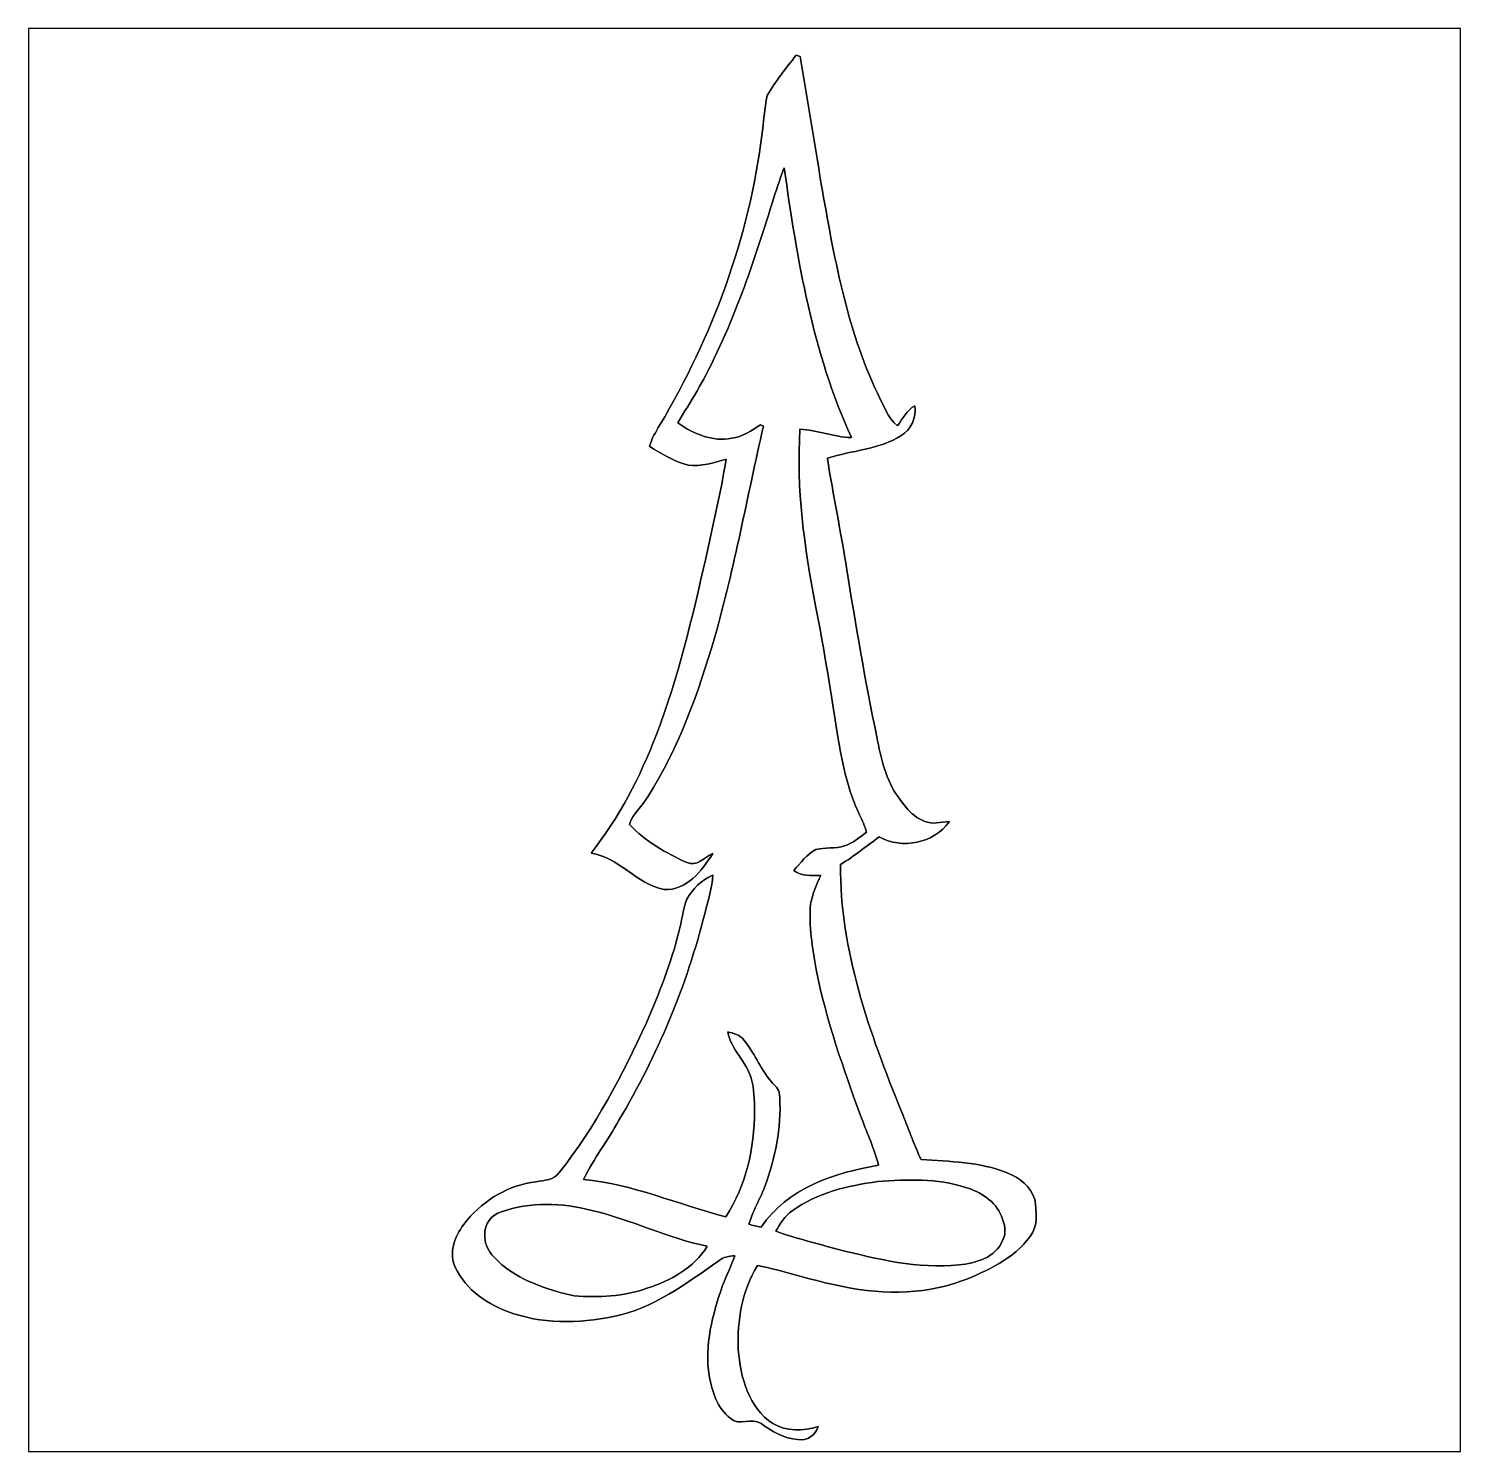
# Model space of a CAD drawing. Header units: centimetres. Extents: x -16.8 to 16.8, y -16.7 to 16.7.
import ezdxf

# ---------------------------------------------------------------- set-up
doc = ezdxf.new("R2010")
doc.units = ezdxf.units.CM
doc.header["$MEASUREMENT"] = 0
doc.layers.add('Layer 1', color=7, linetype='Continuous')

msp = doc.modelspace()

# ---------------------------------------------------------------- linework, layer by layer
at = {"layer": 'Layer 1', "color": 7}
for points, knots in [([(-16.77458, 16.66875), (-16.77458, 16.66875), (16.77458, 16.66875), (16.77458, 16.66875), (16.77458, 16.66875), (16.77458, 16.66875), (16.77458, -16.66875), (16.77458, -16.66875), (16.77458, -16.66875), (16.77458, -16.66875), (-16.77458, -16.66875), (-16.77458, -16.66875), (-16.77458, -16.66875), (-16.77458, -16.66875), (-16.77458, 16.66875), (-16.77458, 16.66875), (-16.77458, 16.66875), (-16.77458, 16.66875), (-16.77458, 16.66875), (-16.77458, 16.66875)], [0, 0, 0, 0, 0.16666667, 0.16666667, 0.16666667, 0.16666667, 0.33333333, 0.33333333, 0.33333333, 0.33333333, 0.5, 0.5, 0.5, 0.5, 0.66666667, 0.66666667, 0.66666667, 0.66666667, 1, 1, 1, 1]), ([(0.53375, 15.10453), (0.45896, 14.79656), (0.45508, 14.47624), (0.40746, 14.16367), (0.40746, 14.16367), (0.10195, 11.76655), (-0.74789, 9.45233), (-1.98508, 7.38117), (-1.98508, 7.38117), (-2.07786, 7.22136), (-2.17382, 7.06155), (-2.2285, 6.8834), (-2.2285, 6.8834), (-1.94275, 6.70525), (-1.65276, 6.5211), (-1.3208, 6.44243), (-1.3208, 6.44243), (-1.01741, 6.40468), (-0.72037, 6.49393), (-0.4318, 6.57789), (-0.4318, 6.57789), (-0.55245, 5.79649), (-0.75071, 5.02991), (-0.90734, 4.25521), (-0.90734, 4.25521), (-1.22626, 2.86173), (-1.54658, 1.46121), (-2.06516, 0.12559), (-2.06516, 0.12559), (-2.4451, -0.86431), (-2.93582, -1.81786), (-3.59481, -2.65254), (-3.59481, -2.65254), (-2.93476, -2.74708), (-2.53189, -3.37608), (-1.88524, -3.50485), (-1.88524, -3.50485), (-1.36066, -3.53201), (-0.98884, -3.06317), (-0.74436, -2.65748), (-0.74436, -2.65748), (-0.9398, -2.74249), (-1.12395, -2.98133), (-1.35255, -2.87126), (-1.35255, -2.87126), (-1.8415, -2.64689), (-2.32375, -2.37278), (-2.69593, -1.97838), (-2.69593, -1.97838), (-2.62326, -1.72791), (-2.39466, -1.55293), (-2.26871, -1.32856), (-2.26871, -1.32856), (-1.53458, -0.17921), (-1.07809, 1.11972), (-0.69286, 2.42041), (-0.69286, 2.42041), (-0.2346, 4.0446), (0.06421, 5.70759), (0.44379, 7.35048), (0.44379, 7.35048), (0.42651, 7.35965), (0.39158, 7.37835), (0.3743, 7.38787), (0.3743, 7.38787), (0.16827, 7.2517), (-0.04657, 7.10283), (-0.2981, 7.07143), (-0.2981, 7.07143), (-0.74859, 6.98112), (-1.1998, 7.17127), (-1.55928, 7.43232), (-1.55928, 7.43232), (-1.41852, 7.68174), (-1.25765, 7.91951), (-1.11619, 8.16892), (-1.11619, 8.16892), (-0.32914, 9.5504), (0.17886, 11.06664), (0.64699, 12.579), (0.64699, 12.579), (0.73413, 12.85734), (0.82162, 13.13568), (0.93239, 13.4052), (0.93239, 13.4052), (1.23049, 11.25502), (1.59597, 9.07591), (2.50366, 7.0866), (2.50366, 7.0866), (2.09409, 7.09965), (1.70603, 7.25629), (1.29893, 7.28557), (1.29893, 7.28557), (1.21391, 5.89386), (1.39947, 4.50709), (1.66511, 3.14431), (1.66511, 3.14431), (1.8736, 2.09374), (2.03447, 1.03505), (2.20239, -0.02258), (2.20239, -0.02258), (2.31069, -0.61101), (2.42817, -1.20897), (2.69381, -1.75013), (2.69381, -1.75013), (2.75766, -1.88242), (2.81693, -2.01648), (2.86103, -2.15724), (2.86103, -2.15724), (2.6984, -2.27894), (2.54, -2.41547), (2.34562, -2.4832), (2.34562, -2.4832), (2.12549, -2.54459), (1.89336, -2.51813), (1.67111, -2.56328), (1.67111, -2.56328), (1.46332, -2.68323), (1.30951, -2.87796), (1.15711, -3.05929), (1.15711, -3.05929), (1.33809, -3.20216), (1.57339, -3.17465), (1.79105, -3.17641), (1.79105, -3.17641), (1.68451, -3.38667), (1.59209, -3.60574), (1.55011, -3.83963), (1.55011, -3.83963), (1.49754, -4.35681), (1.5942, -4.87116), (1.67711, -5.37986), (1.67711, -5.37986), (1.91946, -6.5726), (2.32163, -7.72548), (2.74496, -8.86389), (2.74496, -8.86389), (2.87902, -9.22902), (3.04624, -9.58391), (3.13866, -9.96315), (3.13866, -9.96315), (2.10714, -10.13919), (0.99624, -10.5029), (0.38735, -11.41871), (0.38735, -11.41871), (0.28998, -11.39437), (0.19614, -11.37214), (0.10054, -11.34569), (0.10054, -11.34569), (0.21378, -10.9982), (0.40569, -10.68282), (0.52246, -10.33674), (0.52246, -10.33674), (0.74648, -9.66787), (0.88441, -8.95844), (0.81386, -8.25112), (0.81386, -8.25112), (0.77682, -8.13682), (0.66887, -8.0645), (0.60149, -7.97172), (0.60149, -7.97172), (0.35948, -7.6835), (0.22648, -7.3212), (-0.01305, -7.03192), (-0.01305, -7.03192), (-0.10301, -6.90915), (-0.25435, -6.87211), (-0.39335, -6.83754), (-0.39335, -6.83754), (-0.31609, -7.24747), (0.03528, -7.53039), (0.15663, -7.92304), (0.15663, -7.92304), (0.23036, -8.17316), (0.23177, -8.43668), (0.23283, -8.69597), (0.23283, -8.69597), (0.23424, -9.55992), (0.0381, -10.44399), (-0.43921, -11.17388), (-0.43921, -11.17388), (-1.55258, -10.88602), (-2.6229, -10.40447), (-3.77649, -10.29511), (-3.77649, -10.29511), (-3.52743, -9.81639), (-3.20922, -9.3786), (-2.94217, -8.91046), (-2.94217, -8.91046), (-2.04188, -7.39599), (-1.35114, -5.75451), (-0.92428, -4.04424), (-0.92428, -4.04424), (-0.84631, -3.75497), (-0.76482, -3.46428), (-0.73836, -3.16512), (-0.73836, -3.16512), (-1.00612, -3.27836), (-1.22661, -3.49215), (-1.36066, -3.74862), (-1.36066, -3.74862), (-1.43898, -3.99309), (-1.47144, -4.24956), (-1.54129, -4.49651), (-1.54129, -4.49651), (-1.7205, -5.22993), (-1.99708, -5.93478), (-2.30011, -6.62481), (-2.30011, -6.62481), (-2.85997, -7.85566), (-3.49603, -9.06392), (-4.33634, -10.12896), (-4.33634, -10.12896), (-4.46088, -10.31769), (-4.68948, -10.3191), (-4.89056, -10.35156), (-4.89056, -10.35156), (-5.51498, -10.4267), (-6.09494, -10.76819), (-6.49534, -11.24832), (-6.49534, -11.24832), (-6.72888, -11.52384), (-6.91444, -11.87838), (-6.81814, -12.25232), (-6.81814, -12.25232), (-6.61317, -12.81183), (-6.09388, -13.18401), (-5.55484, -13.39039), (-5.55484, -13.39039), (-4.76532, -13.69272), (-3.89184, -13.67367), (-3.0734, -13.51174), (-3.0734, -13.51174), (-2.14489, -13.32089), (-1.36172, -12.7381), (-0.60431, -12.20223), (-0.60431, -12.20223), (-0.49918, -12.11333), (-0.35983, -12.09922), (-0.2286, -12.0837), (-0.2286, -12.0837), (-0.30656, -12.32359), (-0.42228, -12.54795), (-0.51435, -12.7822), (-0.51435, -12.7822), (-0.74965, -13.45741), (-0.94298, -14.18096), (-0.82691, -14.90063), (-0.82691, -14.90063), (-0.76129, -15.26328), (-0.63888, -15.65945), (-0.33338, -15.89123), (-0.33338, -15.89123), (-0.13723, -16.09866), (0.17851, -15.85136), (0.38841, -16.01858), (0.38841, -16.01858), (0.64841, -16.19744), (0.92322, -16.38124), (1.25201, -16.38864), (1.25201, -16.38864), (1.4672, -16.43168), (1.66476, -16.28704), (1.72579, -16.08878), (1.72579, -16.08878), (1.37971, -16.18756), (0.9846, -16.21296), (0.6664, -16.01787), (0.6664, -16.01787), (0.09102, -15.64887), (-0.0949, -14.92673), (-0.14605, -14.28609), (-0.14605, -14.28609), (-0.17357, -13.60664), (-0.05891, -12.90214), (0.30163, -12.31582), (0.30163, -12.31582), (0.91722, -12.42907), (1.50883, -12.64285), (2.12231, -12.76703), (2.12231, -12.76703), (3.09527, -12.99422), (4.1469, -13.0235), (5.09482, -12.67531), (5.09482, -12.67531), (5.68748, -12.44388), (6.30449, -12.15637), (6.69431, -11.63285), (6.69431, -11.63285), (6.88657, -11.3852), (6.84248, -11.05429), (6.8005, -10.76643), (6.8005, -10.76643), (6.71019, -10.46339), (6.43819, -10.25384), (6.15386, -10.14236), (6.15386, -10.14236), (5.51533, -9.88131), (4.81365, -9.88201), (4.13667, -9.82839), (4.13667, -9.82839), (3.96099, -9.46291), (3.83469, -9.07627), (3.67736, -8.70303), (3.67736, -8.70303), (2.92841, -6.85871), (2.2352, -4.93607), (2.25002, -2.91783), (2.25002, -2.91783), (2.56681, -2.72239), (2.85785, -2.48991), (3.15807, -2.27013), (3.15807, -2.27013), (3.69535, -2.56752), (4.44147, -2.42147), (4.8006, -1.91347), (4.8006, -1.91347), (4.69865, -1.91876), (4.59775, -1.9364), (4.49615, -1.94169), (4.49615, -1.94169), (4.1081, -1.98226), (3.81353, -1.64536), (3.61879, -1.35678), (3.61879, -1.35678), (3.30659, -0.94262), (3.19193, -0.42721), (3.10303, 0.07303), (3.10303, 0.07303), (2.82857, 1.37054), (2.60914, 2.67899), (2.39889, 3.98815), (2.39889, 3.98815), (2.26236, 4.86375), (2.07433, 5.73158), (1.94381, 6.60753), (1.94381, 6.60753), (2.51742, 6.78251), (3.14607, 6.80473), (3.66571, 7.12823), (3.66571, 7.12823), (3.9056, 7.2711), (4.0319, 7.55438), (3.98956, 7.82955), (3.98956, 7.82955), (3.80118, 7.72866), (3.70487, 7.53039), (3.58563, 7.36353), (3.58563, 7.36353), (3.34751, 7.55826), (3.25402, 7.8613), (3.11362, 8.12377), (3.11362, 8.12377), (2.38478, 9.66399), (2.09515, 11.35698), (1.79846, 13.02103), (1.79846, 13.02103), (1.63865, 14.01974), (1.46509, 15.01599), (1.3014, 16.01399), (1.3014, 16.01399), (1.27882, 16.02211), (1.23366, 16.03834), (1.21109, 16.04645), (1.21109, 16.04645), (0.97331, 15.74165), (0.72602, 15.44038), (0.53375, 15.10453)], [0, 0, 0, 0, 0.01075269, 0.01075269, 0.01075269, 0.01075269, 0.02150538, 0.02150538, 0.02150538, 0.02150538, 0.03225806, 0.03225806, 0.03225806, 0.03225806, 0.04301075, 0.04301075, 0.04301075, 0.04301075, 0.05376344, 0.05376344, 0.05376344, 0.05376344, 0.06451613, 0.06451613, 0.06451613, 0.06451613, 0.07526882, 0.07526882, 0.07526882, 0.07526882, 0.08602151, 0.08602151, 0.08602151, 0.08602151, 0.09677419, 0.09677419, 0.09677419, 0.09677419, 0.10752688, 0.10752688, 0.10752688, 0.10752688, 0.11827957, 0.11827957, 0.11827957, 0.11827957, 0.12903226, 0.12903226, 0.12903226, 0.12903226, 0.13978495, 0.13978495, 0.13978495, 0.13978495, 0.15053763, 0.15053763, 0.15053763, 0.15053763, 0.16129032, 0.16129032, 0.16129032, 0.16129032, 0.17204301, 0.17204301, 0.17204301, 0.17204301, 0.1827957, 0.1827957, 0.1827957, 0.1827957, 0.19354839, 0.19354839, 0.19354839, 0.19354839, 0.20430108, 0.20430108, 0.20430108, 0.20430108, 0.21505376, 0.21505376, 0.21505376, 0.21505376, 0.22580645, 0.22580645, 0.22580645, 0.22580645, 0.23655914, 0.23655914, 0.23655914, 0.23655914, 0.24731183, 0.24731183, 0.24731183, 0.24731183, 0.25806452, 0.25806452, 0.25806452, 0.25806452, 0.2688172, 0.2688172, 0.2688172, 0.2688172, 0.27956989, 0.27956989, 0.27956989, 0.27956989, 0.29032258, 0.29032258, 0.29032258, 0.29032258, 0.30107527, 0.30107527, 0.30107527, 0.30107527, 0.31182796, 0.31182796, 0.31182796, 0.31182796, 0.32258065, 0.32258065, 0.32258065, 0.32258065, 0.33333333, 0.33333333, 0.33333333, 0.33333333, 0.34408602, 0.34408602, 0.34408602, 0.34408602, 0.35483871, 0.35483871, 0.35483871, 0.35483871, 0.3655914, 0.3655914, 0.3655914, 0.3655914, 0.37634409, 0.37634409, 0.37634409, 0.37634409, 0.38709677, 0.38709677, 0.38709677, 0.38709677, 0.39784946, 0.39784946, 0.39784946, 0.39784946, 0.40860215, 0.40860215, 0.40860215, 0.40860215, 0.41935484, 0.41935484, 0.41935484, 0.41935484, 0.43010753, 0.43010753, 0.43010753, 0.43010753, 0.44086022, 0.44086022, 0.44086022, 0.44086022, 0.4516129, 0.4516129, 0.4516129, 0.4516129, 0.46236559, 0.46236559, 0.46236559, 0.46236559, 0.47311828, 0.47311828, 0.47311828, 0.47311828, 0.48387097, 0.48387097, 0.48387097, 0.48387097, 0.49462366, 0.49462366, 0.49462366, 0.49462366, 0.50537634, 0.50537634, 0.50537634, 0.50537634, 0.51612903, 0.51612903, 0.51612903, 0.51612903, 0.52688172, 0.52688172, 0.52688172, 0.52688172, 0.53763441, 0.53763441, 0.53763441, 0.53763441, 0.5483871, 0.5483871, 0.5483871, 0.5483871, 0.55913978, 0.55913978, 0.55913978, 0.55913978, 0.56989247, 0.56989247, 0.56989247, 0.56989247, 0.58064516, 0.58064516, 0.58064516, 0.58064516, 0.59139785, 0.59139785, 0.59139785, 0.59139785, 0.60215054, 0.60215054, 0.60215054, 0.60215054, 0.61290323, 0.61290323, 0.61290323, 0.61290323, 0.62365591, 0.62365591, 0.62365591, 0.62365591, 0.6344086, 0.6344086, 0.6344086, 0.6344086, 0.64516129, 0.64516129, 0.64516129, 0.64516129, 0.65591398, 0.65591398, 0.65591398, 0.65591398, 0.66666667, 0.66666667, 0.66666667, 0.66666667, 0.67741935, 0.67741935, 0.67741935, 0.67741935, 0.68817204, 0.68817204, 0.68817204, 0.68817204, 0.69892473, 0.69892473, 0.69892473, 0.69892473, 0.70967742, 0.70967742, 0.70967742, 0.70967742, 0.72043011, 0.72043011, 0.72043011, 0.72043011, 0.7311828, 0.7311828, 0.7311828, 0.7311828, 0.74193548, 0.74193548, 0.74193548, 0.74193548, 0.75268817, 0.75268817, 0.75268817, 0.75268817, 0.76344086, 0.76344086, 0.76344086, 0.76344086, 0.77419355, 0.77419355, 0.77419355, 0.77419355, 0.78494624, 0.78494624, 0.78494624, 0.78494624, 0.79569892, 0.79569892, 0.79569892, 0.79569892, 0.80645161, 0.80645161, 0.80645161, 0.80645161, 0.8172043, 0.8172043, 0.8172043, 0.8172043, 0.82795699, 0.82795699, 0.82795699, 0.82795699, 0.83870968, 0.83870968, 0.83870968, 0.83870968, 0.84946237, 0.84946237, 0.84946237, 0.84946237, 0.86021505, 0.86021505, 0.86021505, 0.86021505, 0.87096774, 0.87096774, 0.87096774, 0.87096774, 0.88172043, 0.88172043, 0.88172043, 0.88172043, 0.89247312, 0.89247312, 0.89247312, 0.89247312, 0.90322581, 0.90322581, 0.90322581, 0.90322581, 0.91397849, 0.91397849, 0.91397849, 0.91397849, 0.92473118, 0.92473118, 0.92473118, 0.92473118, 0.93548387, 0.93548387, 0.93548387, 0.93548387, 0.94623656, 0.94623656, 0.94623656, 0.94623656, 0.95698925, 0.95698925, 0.95698925, 0.95698925, 0.96774194, 0.96774194, 0.96774194, 0.96774194, 0.97849462, 0.97849462, 0.97849462, 0.97849462, 1, 1, 1, 1]), ([(3.12032, -10.34732), (3.80577, -10.29829), (4.51661, -10.26266), (5.17878, -10.48279), (5.17878, -10.48279), (5.5305, -10.5858), (5.87798, -10.80841), (6.02368, -11.1573), (6.02368, -11.1573), (6.09318, -11.33616), (6.14927, -11.54994), (6.04908, -11.72845), (6.04908, -11.72845), (5.88645, -12.12991), (5.41549, -12.25938), (5.02638, -12.29889), (5.02638, -12.29889), (4.06118, -12.4012), (3.10586, -12.16025), (2.17523, -11.932), (2.17523, -11.932), (1.69228, -11.79759), (1.20474, -11.67589), (0.73096, -11.51149), (0.73096, -11.51149), (0.84102, -11.33757), (0.93768, -11.1439), (1.12042, -11.03489), (1.12042, -11.03489), (1.69792, -10.6045), (2.42041, -10.44434), (3.12032, -10.34732)], [0, 0, 0, 0, 0.11111111, 0.11111111, 0.11111111, 0.11111111, 0.22222222, 0.22222222, 0.22222222, 0.22222222, 0.33333333, 0.33333333, 0.33333333, 0.33333333, 0.44444444, 0.44444444, 0.44444444, 0.44444444, 0.55555556, 0.55555556, 0.55555556, 0.55555556, 0.66666667, 0.66666667, 0.66666667, 0.66666667, 0.77777778, 0.77777778, 0.77777778, 0.77777778, 1, 1, 1, 1]), ([(-5.69948, -11.05535), (-5.01897, -10.82534), (-4.26967, -10.83098), (-3.58069, -11.02501), (-3.58069, -11.02501), (-2.65642, -11.23491), (-1.80128, -11.67412), (-0.87101, -11.86145), (-0.87101, -11.86145), (-1.18145, -12.37015), (-1.73461, -12.66966), (-2.28635, -12.84746), (-2.28635, -12.84746), (-2.83245, -13.03584), (-3.42053, -13.07606), (-3.99239, -13.02068), (-3.99239, -13.02068), (-4.53461, -12.91026), (-5.0733, -12.7254), (-5.53332, -12.41249), (-5.53332, -12.41249), (-5.79755, -12.21422), (-6.11046, -11.95458), (-6.08577, -11.58981), (-6.08577, -11.58981), (-6.10235, -11.34569), (-5.92808, -11.12273), (-5.69948, -11.05535)], [0, 0, 0, 0, 0.125, 0.125, 0.125, 0.125, 0.25, 0.25, 0.25, 0.25, 0.375, 0.375, 0.375, 0.375, 0.5, 0.5, 0.5, 0.5, 0.625, 0.625, 0.625, 0.625, 0.75, 0.75, 0.75, 0.75, 1, 1, 1, 1])]:
    msp.add_open_spline(points, degree=3, knots=knots, dxfattribs=at)
at = {"layer": 'Layer 1', "color": 251}
for points, knots in [([(0.53375, 15.10453), (0.72602, 15.44038), (0.97331, 15.74165), (1.21109, 16.04645), (1.21109, 16.04645), (1.23366, 16.03834), (1.27882, 16.02211), (1.3014, 16.01399), (1.3014, 16.01399), (1.46509, 15.01599), (1.63865, 14.01974), (1.79846, 13.02103), (1.79846, 13.02103), (2.09515, 11.35698), (2.38478, 9.66399), (3.11362, 8.12377), (3.11362, 8.12377), (3.25402, 7.8613), (3.34751, 7.55826), (3.58563, 7.36353), (3.58563, 7.36353), (3.70487, 7.53039), (3.80118, 7.72866), (3.98956, 7.82955), (3.98956, 7.82955), (4.0319, 7.55438), (3.9056, 7.2711), (3.66571, 7.12823), (3.66571, 7.12823), (3.14607, 6.80473), (2.51742, 6.78251), (1.94381, 6.60753), (1.94381, 6.60753), (2.07433, 5.73158), (2.26236, 4.86375), (2.39889, 3.98815), (2.39889, 3.98815), (2.60914, 2.67899), (2.82857, 1.37054), (3.10303, 0.07303), (3.10303, 0.07303), (3.19193, -0.42721), (3.30659, -0.94262), (3.61879, -1.35678), (3.61879, -1.35678), (3.81353, -1.64536), (4.1081, -1.98226), (4.49615, -1.94169), (4.49615, -1.94169), (4.59775, -1.9364), (4.69865, -1.91876), (4.8006, -1.91347), (4.8006, -1.91347), (4.44147, -2.42147), (3.69535, -2.56752), (3.15807, -2.27013), (3.15807, -2.27013), (2.85785, -2.48991), (2.56681, -2.72239), (2.25002, -2.91783), (2.25002, -2.91783), (2.2352, -4.93607), (2.92841, -6.85871), (3.67736, -8.70303), (3.67736, -8.70303), (3.83469, -9.07627), (3.96099, -9.46291), (4.13667, -9.82839), (4.13667, -9.82839), (4.81365, -9.88201), (5.51533, -9.88131), (6.15386, -10.14236), (6.15386, -10.14236), (6.43819, -10.25384), (6.71019, -10.46339), (6.8005, -10.76643), (6.8005, -10.76643), (6.84248, -11.05429), (6.88657, -11.3852), (6.69431, -11.63285), (6.69431, -11.63285), (6.30449, -12.15637), (5.68748, -12.44388), (5.09482, -12.67531), (5.09482, -12.67531), (4.1469, -13.0235), (3.09527, -12.99422), (2.12231, -12.76703), (2.12231, -12.76703), (1.50883, -12.64285), (0.91722, -12.42907), (0.30163, -12.31582), (0.30163, -12.31582), (-0.05891, -12.90214), (-0.17357, -13.60664), (-0.14605, -14.28609), (-0.14605, -14.28609), (-0.0949, -14.92673), (0.09102, -15.64887), (0.6664, -16.01787), (0.6664, -16.01787), (0.9846, -16.21296), (1.37971, -16.18756), (1.72579, -16.08878), (1.72579, -16.08878), (1.66476, -16.28704), (1.4672, -16.43168), (1.25201, -16.38864), (1.25201, -16.38864), (0.92322, -16.38124), (0.64841, -16.19744), (0.38841, -16.01858), (0.38841, -16.01858), (0.17851, -15.85136), (-0.13723, -16.09866), (-0.33338, -15.89123), (-0.33338, -15.89123), (-0.63888, -15.65945), (-0.76129, -15.26328), (-0.82691, -14.90063), (-0.82691, -14.90063), (-0.94298, -14.18096), (-0.74965, -13.45741), (-0.51435, -12.7822), (-0.51435, -12.7822), (-0.42228, -12.54795), (-0.30656, -12.32359), (-0.2286, -12.0837), (-0.2286, -12.0837), (-0.35983, -12.09922), (-0.49918, -12.11333), (-0.60431, -12.20223), (-0.60431, -12.20223), (-1.36172, -12.7381), (-2.14489, -13.32089), (-3.0734, -13.51174), (-3.0734, -13.51174), (-3.89184, -13.67367), (-4.76532, -13.69272), (-5.55484, -13.39039), (-5.55484, -13.39039), (-6.09388, -13.18401), (-6.61317, -12.81183), (-6.81814, -12.25232), (-6.81814, -12.25232), (-6.91444, -11.87838), (-6.72888, -11.52384), (-6.49534, -11.24832), (-6.49534, -11.24832), (-6.09494, -10.76819), (-5.51498, -10.4267), (-4.89056, -10.35156), (-4.89056, -10.35156), (-4.68948, -10.3191), (-4.46088, -10.31769), (-4.33634, -10.12896), (-4.33634, -10.12896), (-3.49603, -9.06392), (-2.85997, -7.85566), (-2.30011, -6.62481), (-2.30011, -6.62481), (-1.99708, -5.93478), (-1.7205, -5.22993), (-1.54129, -4.49651), (-1.54129, -4.49651), (-1.47144, -4.24956), (-1.43898, -3.99309), (-1.36066, -3.74862), (-1.36066, -3.74862), (-1.22661, -3.49215), (-1.00612, -3.27836), (-0.73836, -3.16512), (-0.73836, -3.16512), (-0.76482, -3.46428), (-0.84631, -3.75497), (-0.92428, -4.04424), (-0.92428, -4.04424), (-1.35114, -5.75451), (-2.04188, -7.39599), (-2.94217, -8.91046), (-2.94217, -8.91046), (-3.20922, -9.3786), (-3.52743, -9.81639), (-3.77649, -10.29511), (-3.77649, -10.29511), (-2.6229, -10.40447), (-1.55258, -10.88602), (-0.43921, -11.17388), (-0.43921, -11.17388), (0.0381, -10.44399), (0.23424, -9.55992), (0.23283, -8.69597), (0.23283, -8.69597), (0.23177, -8.43668), (0.23036, -8.17316), (0.15663, -7.92304), (0.15663, -7.92304), (0.03528, -7.53039), (-0.31609, -7.24747), (-0.39335, -6.83754), (-0.39335, -6.83754), (-0.25435, -6.87211), (-0.10301, -6.90915), (-0.01305, -7.03192), (-0.01305, -7.03192), (0.22648, -7.3212), (0.35948, -7.6835), (0.60149, -7.97172), (0.60149, -7.97172), (0.66887, -8.0645), (0.77682, -8.13682), (0.81386, -8.25112), (0.81386, -8.25112), (0.88441, -8.95844), (0.74648, -9.66787), (0.52246, -10.33674), (0.52246, -10.33674), (0.40569, -10.68282), (0.21378, -10.9982), (0.10054, -11.34569), (0.10054, -11.34569), (0.19614, -11.37214), (0.28998, -11.39437), (0.38735, -11.41871), (0.38735, -11.41871), (0.99624, -10.5029), (2.10714, -10.13919), (3.13866, -9.96315), (3.13866, -9.96315), (3.04624, -9.58391), (2.87902, -9.22902), (2.74496, -8.86389), (2.74496, -8.86389), (2.32163, -7.72548), (1.91946, -6.5726), (1.67711, -5.37986), (1.67711, -5.37986), (1.5942, -4.87116), (1.49754, -4.35681), (1.55011, -3.83963), (1.55011, -3.83963), (1.59209, -3.60574), (1.68451, -3.38667), (1.79105, -3.17641), (1.79105, -3.17641), (1.57339, -3.17465), (1.33809, -3.20216), (1.15711, -3.05929), (1.15711, -3.05929), (1.30951, -2.87796), (1.46332, -2.68323), (1.67111, -2.56328), (1.67111, -2.56328), (1.89336, -2.51813), (2.12549, -2.54459), (2.34562, -2.4832), (2.34562, -2.4832), (2.54, -2.41547), (2.6984, -2.27894), (2.86103, -2.15724), (2.86103, -2.15724), (2.81693, -2.01648), (2.75766, -1.88242), (2.69381, -1.75013), (2.69381, -1.75013), (2.42817, -1.20897), (2.31069, -0.61101), (2.20239, -0.02258), (2.20239, -0.02258), (2.03447, 1.03505), (1.8736, 2.09374), (1.66511, 3.14431), (1.66511, 3.14431), (1.39947, 4.50709), (1.21391, 5.89386), (1.29893, 7.28557), (1.29893, 7.28557), (1.70603, 7.25629), (2.09409, 7.09965), (2.50366, 7.0866), (2.50366, 7.0866), (1.59597, 9.07591), (1.23049, 11.25502), (0.93239, 13.4052), (0.93239, 13.4052), (0.82162, 13.13568), (0.73413, 12.85734), (0.64699, 12.579), (0.64699, 12.579), (0.17886, 11.06664), (-0.32914, 9.5504), (-1.11619, 8.16892), (-1.11619, 8.16892), (-1.25765, 7.91951), (-1.41852, 7.68174), (-1.55928, 7.43232), (-1.55928, 7.43232), (-1.1998, 7.17127), (-0.74859, 6.98112), (-0.2981, 7.07143), (-0.2981, 7.07143), (-0.04657, 7.10283), (0.16827, 7.2517), (0.3743, 7.38787), (0.3743, 7.38787), (0.39158, 7.37835), (0.42651, 7.35965), (0.44379, 7.35048), (0.44379, 7.35048), (0.06421, 5.70759), (-0.2346, 4.0446), (-0.69286, 2.42041), (-0.69286, 2.42041), (-1.07809, 1.11972), (-1.53458, -0.17921), (-2.26871, -1.32856), (-2.26871, -1.32856), (-2.39466, -1.55293), (-2.62326, -1.72791), (-2.69593, -1.97838), (-2.69593, -1.97838), (-2.32375, -2.37278), (-1.8415, -2.64689), (-1.35255, -2.87126), (-1.35255, -2.87126), (-1.12395, -2.98133), (-0.9398, -2.74249), (-0.74436, -2.65748), (-0.74436, -2.65748), (-0.98884, -3.06317), (-1.36066, -3.53201), (-1.88524, -3.50485), (-1.88524, -3.50485), (-2.53189, -3.37608), (-2.93476, -2.74708), (-3.59481, -2.65254), (-3.59481, -2.65254), (-2.93582, -1.81786), (-2.4451, -0.86431), (-2.06516, 0.12559), (-2.06516, 0.12559), (-1.54658, 1.46121), (-1.22626, 2.86173), (-0.90734, 4.25521), (-0.90734, 4.25521), (-0.75071, 5.02991), (-0.55245, 5.79649), (-0.4318, 6.57789), (-0.4318, 6.57789), (-0.72037, 6.49393), (-1.01741, 6.40468), (-1.3208, 6.44243), (-1.3208, 6.44243), (-1.65276, 6.5211), (-1.94275, 6.70525), (-2.2285, 6.8834), (-2.2285, 6.8834), (-2.17382, 7.06155), (-2.07786, 7.22136), (-1.98508, 7.38117), (-1.98508, 7.38117), (-0.74789, 9.45233), (0.10195, 11.76655), (0.40746, 14.16367), (0.40746, 14.16367), (0.45508, 14.47624), (0.45896, 14.79656), (0.53375, 15.10453), (0.53375, 15.10453), (0.53375, 15.10453), (0.53375, 15.10453), (0.53375, 15.10453)], [0, 0, 0, 0, 0.0106383, 0.0106383, 0.0106383, 0.0106383, 0.0212766, 0.0212766, 0.0212766, 0.0212766, 0.03191489, 0.03191489, 0.03191489, 0.03191489, 0.04255319, 0.04255319, 0.04255319, 0.04255319, 0.05319149, 0.05319149, 0.05319149, 0.05319149, 0.06382979, 0.06382979, 0.06382979, 0.06382979, 0.07446809, 0.07446809, 0.07446809, 0.07446809, 0.08510638, 0.08510638, 0.08510638, 0.08510638, 0.09574468, 0.09574468, 0.09574468, 0.09574468, 0.10638298, 0.10638298, 0.10638298, 0.10638298, 0.11702128, 0.11702128, 0.11702128, 0.11702128, 0.12765957, 0.12765957, 0.12765957, 0.12765957, 0.13829787, 0.13829787, 0.13829787, 0.13829787, 0.14893617, 0.14893617, 0.14893617, 0.14893617, 0.15957447, 0.15957447, 0.15957447, 0.15957447, 0.17021277, 0.17021277, 0.17021277, 0.17021277, 0.18085106, 0.18085106, 0.18085106, 0.18085106, 0.19148936, 0.19148936, 0.19148936, 0.19148936, 0.20212766, 0.20212766, 0.20212766, 0.20212766, 0.21276596, 0.21276596, 0.21276596, 0.21276596, 0.22340426, 0.22340426, 0.22340426, 0.22340426, 0.23404255, 0.23404255, 0.23404255, 0.23404255, 0.24468085, 0.24468085, 0.24468085, 0.24468085, 0.25531915, 0.25531915, 0.25531915, 0.25531915, 0.26595745, 0.26595745, 0.26595745, 0.26595745, 0.27659574, 0.27659574, 0.27659574, 0.27659574, 0.28723404, 0.28723404, 0.28723404, 0.28723404, 0.29787234, 0.29787234, 0.29787234, 0.29787234, 0.30851064, 0.30851064, 0.30851064, 0.30851064, 0.31914894, 0.31914894, 0.31914894, 0.31914894, 0.32978723, 0.32978723, 0.32978723, 0.32978723, 0.34042553, 0.34042553, 0.34042553, 0.34042553, 0.35106383, 0.35106383, 0.35106383, 0.35106383, 0.36170213, 0.36170213, 0.36170213, 0.36170213, 0.37234043, 0.37234043, 0.37234043, 0.37234043, 0.38297872, 0.38297872, 0.38297872, 0.38297872, 0.39361702, 0.39361702, 0.39361702, 0.39361702, 0.40425532, 0.40425532, 0.40425532, 0.40425532, 0.41489362, 0.41489362, 0.41489362, 0.41489362, 0.42553191, 0.42553191, 0.42553191, 0.42553191, 0.43617021, 0.43617021, 0.43617021, 0.43617021, 0.44680851, 0.44680851, 0.44680851, 0.44680851, 0.45744681, 0.45744681, 0.45744681, 0.45744681, 0.46808511, 0.46808511, 0.46808511, 0.46808511, 0.4787234, 0.4787234, 0.4787234, 0.4787234, 0.4893617, 0.4893617, 0.4893617, 0.4893617, 0.5, 0.5, 0.5, 0.5, 0.5106383, 0.5106383, 0.5106383, 0.5106383, 0.5212766, 0.5212766, 0.5212766, 0.5212766, 0.53191489, 0.53191489, 0.53191489, 0.53191489, 0.54255319, 0.54255319, 0.54255319, 0.54255319, 0.55319149, 0.55319149, 0.55319149, 0.55319149, 0.56382979, 0.56382979, 0.56382979, 0.56382979, 0.57446809, 0.57446809, 0.57446809, 0.57446809, 0.58510638, 0.58510638, 0.58510638, 0.58510638, 0.59574468, 0.59574468, 0.59574468, 0.59574468, 0.60638298, 0.60638298, 0.60638298, 0.60638298, 0.61702128, 0.61702128, 0.61702128, 0.61702128, 0.62765957, 0.62765957, 0.62765957, 0.62765957, 0.63829787, 0.63829787, 0.63829787, 0.63829787, 0.64893617, 0.64893617, 0.64893617, 0.64893617, 0.65957447, 0.65957447, 0.65957447, 0.65957447, 0.67021277, 0.67021277, 0.67021277, 0.67021277, 0.68085106, 0.68085106, 0.68085106, 0.68085106, 0.69148936, 0.69148936, 0.69148936, 0.69148936, 0.70212766, 0.70212766, 0.70212766, 0.70212766, 0.71276596, 0.71276596, 0.71276596, 0.71276596, 0.72340426, 0.72340426, 0.72340426, 0.72340426, 0.73404255, 0.73404255, 0.73404255, 0.73404255, 0.74468085, 0.74468085, 0.74468085, 0.74468085, 0.75531915, 0.75531915, 0.75531915, 0.75531915, 0.76595745, 0.76595745, 0.76595745, 0.76595745, 0.77659574, 0.77659574, 0.77659574, 0.77659574, 0.78723404, 0.78723404, 0.78723404, 0.78723404, 0.79787234, 0.79787234, 0.79787234, 0.79787234, 0.80851064, 0.80851064, 0.80851064, 0.80851064, 0.81914894, 0.81914894, 0.81914894, 0.81914894, 0.82978723, 0.82978723, 0.82978723, 0.82978723, 0.84042553, 0.84042553, 0.84042553, 0.84042553, 0.85106383, 0.85106383, 0.85106383, 0.85106383, 0.86170213, 0.86170213, 0.86170213, 0.86170213, 0.87234043, 0.87234043, 0.87234043, 0.87234043, 0.88297872, 0.88297872, 0.88297872, 0.88297872, 0.89361702, 0.89361702, 0.89361702, 0.89361702, 0.90425532, 0.90425532, 0.90425532, 0.90425532, 0.91489362, 0.91489362, 0.91489362, 0.91489362, 0.92553191, 0.92553191, 0.92553191, 0.92553191, 0.93617021, 0.93617021, 0.93617021, 0.93617021, 0.94680851, 0.94680851, 0.94680851, 0.94680851, 0.95744681, 0.95744681, 0.95744681, 0.95744681, 0.96808511, 0.96808511, 0.96808511, 0.96808511, 0.9787234, 0.9787234, 0.9787234, 0.9787234, 1, 1, 1, 1]), ([(3.12032, -10.34732), (2.42041, -10.44434), (1.69792, -10.6045), (1.12042, -11.03489), (1.12042, -11.03489), (0.93768, -11.1439), (0.84102, -11.33757), (0.73096, -11.51149), (0.73096, -11.51149), (1.20474, -11.67589), (1.69228, -11.79759), (2.17523, -11.932), (2.17523, -11.932), (3.10586, -12.16025), (4.06118, -12.4012), (5.02638, -12.29889), (5.02638, -12.29889), (5.41549, -12.25938), (5.88645, -12.12991), (6.04908, -11.72845), (6.04908, -11.72845), (6.14927, -11.54994), (6.09318, -11.33616), (6.02368, -11.1573), (6.02368, -11.1573), (5.87798, -10.80841), (5.5305, -10.5858), (5.17878, -10.48279), (5.17878, -10.48279), (4.51661, -10.26266), (3.80577, -10.29829), (3.12032, -10.34732), (3.12032, -10.34732), (3.12032, -10.34732), (3.12032, -10.34732), (3.12032, -10.34732)], [0, 0, 0, 0, 0.1, 0.1, 0.1, 0.1, 0.2, 0.2, 0.2, 0.2, 0.3, 0.3, 0.3, 0.3, 0.4, 0.4, 0.4, 0.4, 0.5, 0.5, 0.5, 0.5, 0.6, 0.6, 0.6, 0.6, 0.7, 0.7, 0.7, 0.7, 0.8, 0.8, 0.8, 0.8, 1, 1, 1, 1]), ([(-5.69948, -11.05535), (-5.92808, -11.12273), (-6.10235, -11.34569), (-6.08577, -11.58981), (-6.08577, -11.58981), (-6.11046, -11.95458), (-5.79755, -12.21422), (-5.53332, -12.41249), (-5.53332, -12.41249), (-5.0733, -12.7254), (-4.53461, -12.91026), (-3.99239, -13.02068), (-3.99239, -13.02068), (-3.42053, -13.07606), (-2.83245, -13.03584), (-2.28635, -12.84746), (-2.28635, -12.84746), (-1.73461, -12.66966), (-1.18145, -12.37015), (-0.87101, -11.86145), (-0.87101, -11.86145), (-1.80128, -11.67412), (-2.65642, -11.23491), (-3.58069, -11.02501), (-3.58069, -11.02501), (-4.26967, -10.83098), (-5.01897, -10.82534), (-5.69948, -11.05535)], [0, 0, 0, 0, 0.125, 0.125, 0.125, 0.125, 0.25, 0.25, 0.25, 0.25, 0.375, 0.375, 0.375, 0.375, 0.5, 0.5, 0.5, 0.5, 0.625, 0.625, 0.625, 0.625, 0.75, 0.75, 0.75, 0.75, 1, 1, 1, 1])]:
    msp.add_open_spline(points, degree=3, knots=knots, dxfattribs=at)

doc.saveas('drawing.dxf')
